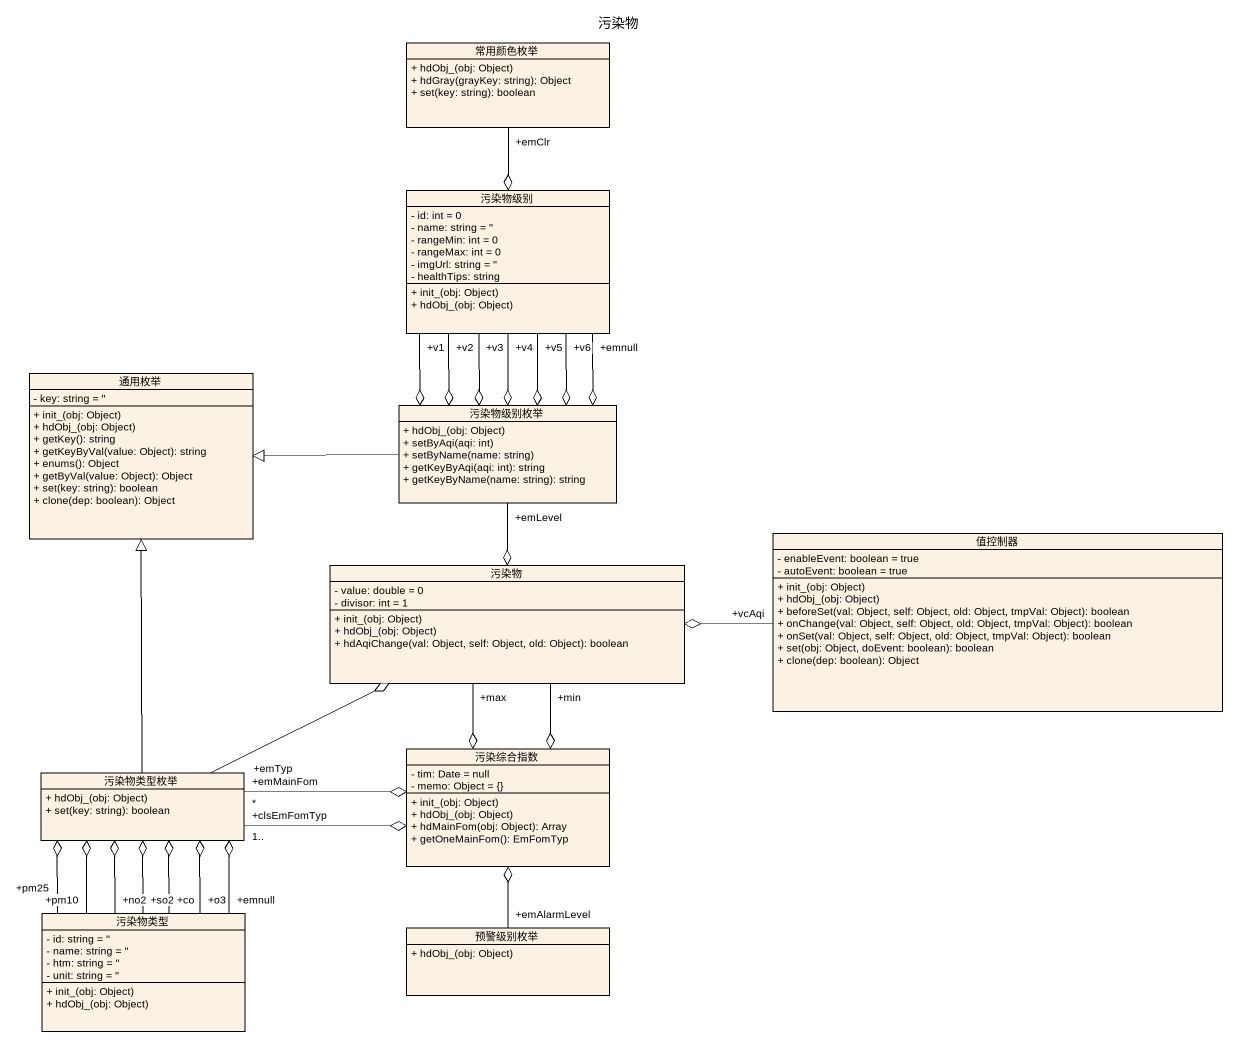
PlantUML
@startuml
title 污染物
hide circle
hide empty members
skinparam classAttributeIconSize 0
class 常用颜色枚举 {
  + hdObj_(obj: Object)
  + hdGray(grayKey: string): Object
  + set(key: string): boolean
}
class 污染物级别 {
  - id: int = 0
  - name: string = ''
  - rangeMin: int = 0
  - rangeMax: int = 0
  - imgUrl: string = ''
  - healthTips: string
  + init_(obj: Object)
  + hdObj_(obj: Object)
}
class 通用枚举 {
  - key: string = ''
  + init_(obj: Object)
  + hdObj_(obj: Object)
  + getKey(): string
  + getKeyByVal(value: Object): string
  + enums(): Object
  + getByVal(value: Object): Object
  + set(key: string): boolean
  + clone(dep: boolean): Object
}
class 污染物级别枚举 {
  + hdObj_(obj: Object)
  + setByAqi(aqi: int)
  + setByName(name: string)
  + getKeyByAqi(aqi: int): string
  + getKeyByName(name: string): string
}
class 值控制器 {
  - enableEvent: boolean = true
  - autoEvent: boolean = true
  + init_(obj: Object)
  + hdObj_(obj: Object)
  + beforeSet(val: Object, self: Object, old: Object, tmpVal: Object): boolean
  + onChange(val: Object, self: Object, old: Object, tmpVal: Object): boolean
  + onSet(val: Object, self: Object, old: Object, tmpVal: Object): boolean
  + set(obj: Object, doEvent: boolean): boolean
  + clone(dep: boolean): Object
}
class 污染物 {
  - value: double = 0
  - divisor: int = 1
  + init_(obj: Object)
  + hdObj_(obj: Object)
  + hdAqiChange(val: Object, self: Object, old: Object): boolean
}
class 污染物类型枚举 {
  + hdObj_(obj: Object)
  + set(key: string): boolean
}
class 污染综合指数 {
  - tim: Date = null
  - memo: Object = {}
  + init_(obj: Object)
  + hdObj_(obj: Object)
  + hdMainFom(obj: Object): Array
  + getOneMainFom(): EmFomTyp
}
class 污染物类型 {
  - id: string = ''
  - name: string = ''
  - htm: string = ''
  - unit: string = ''
  + init_(obj: Object)
  + hdObj_(obj: Object)
}
class 预警级别枚举 {
  + hdObj_(obj: Object)
}
常用颜色枚举 "+emClr" --o 污染物级别
污染物级别 "+v5" --o 污染物级别枚举
污染物级别 "+v4" --o 污染物级别枚举
污染物级别 "+v1" --o 污染物级别枚举
污染物级别 "+emnull" --o 污染物级别枚举
污染物级别 "+v2" --o 污染物级别枚举
污染物级别 "+v3" --o 污染物级别枚举
污染物级别 "+v6" --o 污染物级别枚举
污染物级别枚举 -left-|> 通用枚举
污染物级别枚举 "+emLevel" --o 污染物
值控制器 "+vcAqi" -left-o 污染物
污染物 "+min" --o 污染综合指数
污染物 "+max" --o 污染综合指数
污染物类型枚举 -up-|> 通用枚举
污染物类型枚举 "+emTyp" -right-o 污染物
污染物类型枚举 "+emMainFom\n*" -right-o 污染综合指数
污染物类型枚举 "+clsEmFomTyp\n1.." -right-o 污染综合指数
污染物类型 "+co" -up-o 污染物类型枚举
污染物类型 "+no2" -up-o 污染物类型枚举
污染物类型 "+pm10" -up-o 污染物类型枚举
污染物类型 "+o3" -up-o 污染物类型枚举
污染物类型 "+pm25" -up-o 污染物类型枚举
污染物类型 "+emnull" -up-o 污染物类型枚举
污染物类型 "+so2" -up-o 污染物类型枚举
预警级别枚举 "+emAlarmLevel" -up-o 污染综合指数
@enduml
